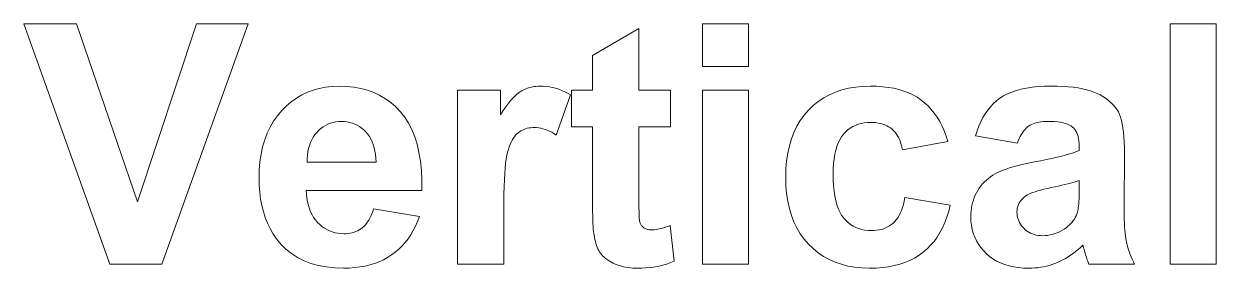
# Model space of a CAD drawing. Extents: x 160 to 452, y 489 to 585.
# Drawn here: x 160 to 259, y 564.4 to 584.7 of the extents above; entities that cross this region are included whole.
import ezdxf

# ---------------------------------------------------------------- set-up
doc = ezdxf.new("R2010")
doc.units = 0

msp = doc.modelspace()

# ---------------------------------------------------------------- linework, layer by layer
at = {"color": 7, "lineweight": 13}
for points in [[(167.135056, 564.706665), (159.986359, 584.706665), (164.365616, 584.706665), (169.427017, 569.90448), (174.324692, 584.706665), (178.608459, 584.706665), (171.446106, 564.706665)], [(216.357437, 581.159607), (216.357437, 584.706665), (220.190994, 584.706665), (220.190994, 581.159607)], [(255.197815, 564.706665), (255.197815, 584.706665), (259.031372, 584.706665), (259.031372, 564.706665)], [(213.697128, 579.195068), (213.697128, 576.13916), (211.077759, 576.13916), (211.077759, 570.30011), (211.078506, 569.960205), (211.080765, 569.649902), (211.084518, 569.369202), (211.089767, 569.118103), (211.096527, 568.896667), (211.104767, 568.704773), (211.114532, 568.54248), (211.125778, 568.40979), (211.138535, 568.306763), (211.152802, 568.233276), (211.169708, 568.175598), (211.190445, 568.120056), (211.215012, 568.066467), (211.243378, 568.015015), (211.275574, 567.965515), (211.3116, 567.918152), (211.35144, 567.872742), (211.395081, 567.829468), (211.442566, 567.788208), (211.493866, 567.748962), (211.548218, 567.712646), (211.604904, 567.680176), (211.66391, 567.65155), (211.725235, 567.626709), (211.788879, 567.605713), (211.854843, 567.588501), (211.923126, 567.575134), (211.993713, 567.565613), (212.066635, 567.559875), (212.141876, 567.557983), (212.253067, 567.561646), (212.37381, 567.572693), (212.504089, 567.591125), (212.643921, 567.616882), (212.793304, 567.650024), (212.95224, 567.690552), (213.120728, 567.738464), (213.298767, 567.793701), (213.486359, 567.856323), (213.683487, 567.926331), (214.01091, 564.952209), (213.739975, 564.843384), (213.461945, 564.745972), (213.176804, 564.660034), (212.884583, 564.58551), (212.585266, 564.522461), (212.278854, 564.470947), (211.965347, 564.430786), (211.644745, 564.402161), (211.317047, 564.384949), (210.982269, 564.379272), (210.776947, 564.382751), (210.575714, 564.393188), (210.378571, 564.410583), (210.185547, 564.434875), (209.996582, 564.466187), (209.811737, 564.504456), (209.630966, 564.549683), (209.4543, 564.601868), (209.281723, 564.661011), (209.113235, 564.727112), (208.951233, 564.798767), (208.798096, 564.874451), (208.653809, 564.954285), (208.518417, 565.038208), (208.391876, 565.12616), (208.274216, 565.218262), (208.165405, 565.314453), (208.065491, 565.414734), (207.974426, 565.519104), (207.892227, 565.627563), (207.816849, 565.741943), (207.746246, 565.864075), (207.68042, 565.994019), (207.61937, 566.131775), (207.563095, 566.277283), (207.511597, 566.430542), (207.464874, 566.591614), (207.422913, 566.760437), (207.385742, 566.937012), (207.353333, 567.121399), (207.330017, 567.268738), (207.309143, 567.443359), (207.290726, 567.645264), (207.274765, 567.874451), (207.261261, 568.13092), (207.250198, 568.414734), (207.241608, 568.725769), (207.235474, 569.064087), (207.231781, 569.429749), (207.23056, 569.822632), (207.23056, 576.13916), (205.470673, 576.13916), (205.470673, 579.195068), (207.23056, 579.195068), (207.23056, 582.073669), (211.077759, 584.311035), (211.077759, 579.195068)], [(189.031372, 569.317871), (192.851288, 568.676636), (192.695435, 568.266479), (192.522507, 567.876404), (192.332535, 567.506348), (192.125519, 567.156311), (191.901428, 566.826355), (191.660294, 566.516479), (191.402115, 566.226624), (191.126877, 565.956848), (190.834579, 565.707153), (190.525238, 565.477478), (190.199387, 565.268799), (189.857574, 565.082092), (189.499786, 564.917358), (189.126053, 564.774597), (188.736359, 564.653809), (188.330688, 564.554932), (187.909073, 564.478088), (187.471481, 564.423157), (187.017944, 564.390198), (186.548431, 564.379272), (185.812286, 564.403931), (185.115417, 564.478027), (184.45784, 564.601501), (183.839569, 564.774353), (183.260574, 564.996582), (182.720871, 565.268188), (182.220459, 565.589172), (181.759338, 565.959595), (181.337524, 566.379395), (180.954987, 566.848572), (180.682816, 567.254578), (180.439285, 567.681274), (180.224426, 568.128784), (180.038193, 568.596985), (179.88063, 569.085938), (179.751709, 569.595642), (179.651428, 570.126038), (179.579803, 570.677185), (179.536835, 571.249084), (179.522507, 571.841736), (179.541336, 572.546448), (179.597809, 573.21991), (179.691956, 573.862122), (179.82373, 574.473083), (179.993179, 575.052856), (180.200272, 575.601318), (180.445023, 576.118591), (180.727417, 576.604614), (181.04747, 577.059387), (181.405182, 577.48291), (181.791687, 577.870422), (182.19809, 578.217163), (182.62442, 578.523132), (183.070663, 578.788269), (183.536835, 579.012573), (184.022919, 579.196167), (184.528915, 579.338928), (185.05484, 579.440918), (185.600677, 579.502075), (186.166443, 579.522461), (186.799454, 579.50116), (187.405182, 579.437073), (187.983627, 579.330322), (188.53479, 579.180908), (189.058655, 578.988708), (189.555252, 578.753845), (190.024551, 578.476318), (190.466568, 578.156067), (190.881317, 577.793091), (191.268753, 577.387451), (191.623047, 576.937683), (191.938339, 576.442566), (192.2146, 575.901978), (192.451843, 575.315918), (192.65007, 574.684509), (192.80928, 574.007629), (192.929474, 573.285339), (193.010651, 572.517578), (193.052795, 571.704407), (193.055939, 570.845825), (183.451569, 570.845825), (183.468216, 570.512329), (183.50177, 570.19397), (183.552246, 569.890747), (183.619644, 569.602722), (183.703949, 569.329773), (183.805176, 569.072021), (183.923325, 568.829407), (184.058395, 568.601868), (184.210373, 568.389526), (184.379257, 568.192322), (184.560974, 568.012207), (184.751434, 567.851013), (184.950607, 567.708801), (185.158524, 567.58551), (185.375168, 567.481201), (185.60054, 567.395874), (185.834656, 567.329529), (186.077484, 567.282104), (186.329056, 567.253662), (186.589355, 567.244202), (186.766571, 567.249084), (186.938065, 567.263855), (187.103821, 567.288391), (187.26384, 567.322754), (187.418152, 567.366943), (187.566711, 567.420959), (187.709549, 567.484863), (187.846649, 567.558533), (187.978027, 567.642029), (188.103683, 567.735291), (188.223465, 567.839539), (188.33725, 567.95575), (188.445023, 568.084045), (188.546799, 568.224243), (188.642563, 568.376526), (188.73233, 568.540771), (188.816101, 568.717041), (188.89386, 568.905273), (188.965622, 569.105591)], [(199.84993, 564.706665), (196.016373, 564.706665), (196.016373, 579.195068), (199.577087, 579.195068), (199.577087, 577.135071), (199.758057, 577.417053), (199.935333, 577.679077), (200.108932, 577.921265), (200.278854, 578.143494), (200.445084, 578.345825), (200.607635, 578.528198), (200.76651, 578.690674), (200.921692, 578.833252), (201.073196, 578.955933), (201.221008, 579.058655), (201.368958, 579.14679), (201.520874, 579.225647), (201.676743, 579.295227), (201.836563, 579.35553), (202.000336, 579.406555), (202.168076, 579.448303), (202.339767, 579.480713), (202.515411, 579.503906), (202.695023, 579.517822), (202.878571, 579.522461), (203.139557, 579.515259), (203.398636, 579.493591), (203.655792, 579.457397), (203.911057, 579.406799), (204.164398, 579.341736), (204.415833, 579.262207), (204.665344, 579.168213), (204.912964, 579.059753), (205.158661, 578.936829), (205.402451, 578.799438), (204.215546, 575.457031), (204.023193, 575.576233), (203.833557, 575.682922), (203.646652, 575.777039), (203.462479, 575.858643), (203.281036, 575.927673), (203.102325, 575.984131), (202.926331, 576.028076), (202.753067, 576.059448), (202.582535, 576.078308), (202.414734, 576.084595), (202.256195, 576.080139), (202.1026, 576.066833), (201.953888, 576.044678), (201.810089, 576.013611), (201.671204, 575.973694), (201.537247, 575.924927), (201.408188, 575.86731), (201.284042, 575.800781), (201.164795, 575.725403), (201.050476, 575.641174), (200.940994, 575.545349), (200.836288, 575.435181), (200.736359, 575.310669), (200.641205, 575.171875), (200.550812, 575.018738), (200.46521, 574.851257), (200.384384, 574.669495), (200.308319, 574.473389), (200.23703, 574.262939), (200.170532, 574.038208), (200.109619, 573.780884), (200.055115, 573.472839), (200.007019, 573.114014), (199.965347, 572.704468), (199.930084, 572.244202), (199.90123, 571.733154), (199.878784, 571.171326), (199.862762, 570.558777), (199.853134, 569.895508), (199.84993, 569.181396)], [(236.753067, 574.911316), (232.974075, 574.229187), (232.93103, 574.450073), (232.878296, 574.659729), (232.815887, 574.858215), (232.74379, 575.045532), (232.662003, 575.22168), (232.570526, 575.386597), (232.46936, 575.540344), (232.358521, 575.682922), (232.237991, 575.814331), (232.107773, 575.934509), (231.968689, 576.043335), (231.821564, 576.140747), (231.666367, 576.226746), (231.503143, 576.301208), (231.331848, 576.364258), (231.152527, 576.415833), (230.965149, 576.455933), (230.769714, 576.484558), (230.566223, 576.50177), (230.354706, 576.507507), (230.074005, 576.49762), (229.804901, 576.467896), (229.547409, 576.418457), (229.301498, 576.349243), (229.067184, 576.260193), (228.844467, 576.151428), (228.633362, 576.022827), (228.433838, 575.874451), (228.245911, 575.706299), (228.06958, 575.518372), (227.907562, 575.307251), (227.762619, 575.06958), (227.63472, 574.805237), (227.523865, 574.514282), (227.430084, 574.196777), (227.353333, 573.852661), (227.293655, 573.481934), (227.251022, 573.084595), (227.225433, 572.660645), (227.216919, 572.210083), (227.225586, 571.709534), (227.251556, 571.239258), (227.294891, 570.799316), (227.35553, 570.389587), (227.433487, 570.010193), (227.528778, 569.661072), (227.641403, 569.342285), (227.771347, 569.053711), (227.91861, 568.795471), (228.083221, 568.567505), (228.262421, 568.365356), (228.453476, 568.184448), (228.656403, 568.02478), (228.871216, 567.886475), (229.097885, 567.769409), (229.336426, 567.673645), (229.586823, 567.599182), (229.849121, 567.545959), (230.12326, 567.514038), (230.409271, 567.503418), (230.623596, 567.509583), (230.830017, 567.528198), (231.028503, 567.559265), (231.219086, 567.602722), (231.401764, 567.658569), (231.576538, 567.726868), (231.743378, 567.807556), (231.902313, 567.900635), (232.053345, 568.006165), (232.196442, 568.124146), (232.331512, 568.257202), (232.458389, 568.408142), (232.577087, 568.576965), (232.687592, 568.763672), (232.789902, 568.968262), (232.884033, 569.190674), (232.969986, 569.43103), (233.047745, 569.689209), (233.117325, 569.965271), (233.178711, 570.259216), (236.944061, 569.617981), (236.815948, 569.112244), (236.666306, 568.631897), (236.495087, 568.176941), (236.302307, 567.747314), (236.087982, 567.343079), (235.852112, 566.964233), (235.594666, 566.610779), (235.315689, 566.282654), (235.015137, 565.979919), (234.693039, 565.702576), (234.348846, 565.451111), (233.981995, 565.226196), (233.592499, 565.027649), (233.180359, 564.855652), (232.745575, 564.710083), (232.288116, 564.591003), (231.808044, 564.498352), (231.305328, 564.43219), (230.779938, 564.392456), (230.231918, 564.379272), (229.60907, 564.399292), (229.011993, 564.459473), (228.44072, 564.559753), (227.895233, 564.700134), (227.375519, 564.880615), (226.881577, 565.101196), (226.413437, 565.361938), (225.971069, 565.66272), (225.554504, 566.003662), (225.163712, 566.384705), (224.804703, 566.801208), (224.48349, 567.248535), (224.200073, 567.726746), (223.954437, 568.235718), (223.746582, 568.775574), (223.576538, 569.346252), (223.444275, 569.947754), (223.349792, 570.580078), (223.293106, 571.243225), (223.274216, 571.937195), (223.293182, 572.638916), (223.350067, 573.308838), (223.444885, 573.94696), (223.577637, 574.553345), (223.748291, 575.127869), (223.956894, 575.670654), (224.2034, 576.181641), (224.487854, 576.660828), (224.810226, 577.108215), (225.170532, 577.523865), (225.563171, 577.903564), (225.982544, 578.243347), (226.42865, 578.543152), (226.901489, 578.802979), (227.401093, 579.022827), (227.927429, 579.202698), (228.480499, 579.34259), (229.060303, 579.442566), (229.66684, 579.502502), (230.30014, 579.522461), (230.818619, 579.511108), (231.315414, 579.476929), (231.790527, 579.419983), (232.243927, 579.34021), (232.675644, 579.237671), (233.085678, 579.112366), (233.473999, 578.964294), (233.840652, 578.793457), (234.185608, 578.599792), (234.508865, 578.383362), (234.812469, 578.143555), (235.098495, 577.879944), (235.366913, 577.592407), (235.617737, 577.281006), (235.850952, 576.94574), (236.066574, 576.586609), (236.264587, 576.203613), (236.445007, 575.796692), (236.607849, 575.365967)], [(242.523865, 574.774902), (239.045013, 575.402466), (239.170807, 575.811707), (239.313507, 576.199158), (239.473114, 576.564758), (239.649658, 576.908569), (239.843109, 577.23053), (240.053467, 577.530701), (240.280762, 577.80896), (240.524963, 578.065491), (240.786087, 578.30011), (241.064117, 578.512939), (241.364532, 578.704773), (241.69278, 578.876404), (242.048843, 579.027832), (242.432739, 579.159058), (242.844482, 579.270081), (243.284042, 579.360962), (243.751434, 579.431641), (244.246643, 579.482117), (244.769714, 579.51239), (245.320587, 579.522461), (245.820465, 579.516418), (246.294128, 579.49823), (246.741608, 579.467834), (247.162888, 579.425354), (247.557983, 579.370728), (247.92688, 579.303955), (248.269577, 579.225037), (248.58609, 579.133972), (248.876404, 579.030762), (249.140518, 578.915405), (249.384094, 578.79071), (249.612823, 578.659485), (249.82666, 578.521667), (250.025635, 578.377319), (250.209747, 578.22644), (250.378998, 578.069031), (250.533356, 577.905029), (250.672852, 577.734497), (250.797485, 577.557434), (250.907227, 577.373779), (251.004425, 577.171265), (251.0914, 576.9375), (251.168152, 576.672485), (251.23465, 576.376221), (251.290924, 576.048767), (251.336975, 575.690002), (251.372772, 575.300049), (251.398361, 574.878845), (251.413712, 574.426392), (251.418823, 573.942688), (251.377899, 569.467896), (251.37973, 569.095947), (251.385254, 568.744019), (251.39447, 568.41217), (251.407364, 568.100403), (251.42395, 567.808655), (251.444199, 567.536926), (251.46814, 567.285339), (251.495773, 567.053711), (251.527069, 566.842224), (251.562073, 566.650757), (251.602112, 566.468018), (251.64856, 566.282654), (251.701431, 566.094727), (251.760712, 565.904236), (251.826385, 565.711121), (251.898499, 565.515381), (251.97702, 565.317078), (252.061935, 565.116211), (252.153275, 564.91272), (252.251022, 564.706665), (248.458389, 564.706665), (248.427689, 564.786743), (248.39563, 564.874207), (248.362213, 564.968994), (248.327423, 565.071167), (248.29126, 565.180725), (248.253754, 565.297668), (248.214874, 565.421936), (248.174622, 565.553589), (248.133011, 565.692627), (248.090042, 565.838989), (248.071487, 565.904907), (248.054016, 565.966125), (248.037659, 566.022766), (248.022369, 566.074768), (248.008179, 566.12207), (247.995087, 566.164795), (247.983093, 566.20282), (247.972168, 566.236267), (247.962341, 566.265076), (247.953613, 566.289185), (247.755798, 566.102966), (247.555237, 565.926331), (247.351974, 565.759216), (247.145966, 565.601624), (246.937241, 565.453613), (246.725784, 565.315125), (246.511597, 565.186218), (246.294678, 565.066833), (246.075027, 564.957031), (245.852661, 564.85675), (245.627411, 564.765991), (245.39917, 564.684814), (245.167938, 564.61322), (244.933685, 564.551147), (244.696442, 564.498596), (244.456207, 564.455627), (244.212952, 564.422241), (243.966705, 564.398315), (243.717468, 564.384033), (243.46521, 564.379272), (243.027222, 564.391357), (242.608185, 564.427795), (242.208115, 564.488525), (241.827011, 564.573486), (241.464874, 564.6828), (241.121689, 564.816345), (240.797485, 564.974182), (240.492218, 565.156311), (240.205933, 565.362732), (239.938599, 565.593445), (239.693649, 565.842651), (239.474487, 566.104736), (239.281097, 566.379639), (239.113495, 566.667358), (238.97168, 566.967896), (238.855652, 567.281311), (238.765411, 567.607483), (238.700958, 567.946472), (238.662277, 568.29834), (238.649384, 568.663025), (238.655243, 568.905884), (238.672852, 569.143494), (238.702179, 569.375793), (238.74324, 569.602722), (238.796051, 569.824341), (238.860565, 570.040649), (238.936829, 570.251587), (239.024826, 570.457275), (239.124557, 570.657593), (239.236023, 570.852661), (239.358047, 571.040527), (239.489502, 571.21936), (239.630341, 571.389221), (239.780624, 571.550049), (239.940308, 571.701904), (240.109406, 571.844727), (240.287933, 571.978577), (240.475845, 572.103394), (240.673187, 572.219238), (240.879944, 572.32605), (241.100739, 572.427063), (241.34024, 572.525513), (241.598419, 572.621338), (241.875305, 572.7146), (242.170868, 572.805237), (242.485138, 572.893311), (242.818069, 572.97876), (243.169708, 573.061646), (243.540039, 573.141907), (243.929047, 573.219604), (244.450073, 573.319885), (244.938049, 573.418823), (245.393036, 573.516357), (245.815002, 573.612549), (246.203949, 573.707336), (246.559875, 573.800781), (246.882813, 573.892883), (247.172699, 573.983582), (247.429596, 574.072998), (247.653473, 574.16095), (247.653473, 574.542969), (247.64801, 574.757629), (247.631653, 574.959595), (247.60437, 575.148865), (247.566162, 575.3255), (247.517059, 575.48938), (247.457031, 575.640625), (247.386078, 575.779175), (247.30423, 575.905029), (247.211456, 576.018188), (247.107773, 576.118652), (246.988953, 576.208069), (246.850754, 576.288086), (246.693176, 576.358704), (246.516235, 576.419922), (246.319916, 576.47168), (246.104218, 576.514038), (245.869171, 576.546997), (245.614731, 576.570496), (245.340927, 576.584656), (245.047745, 576.589355), (244.84761, 576.585327), (244.656479, 576.573242), (244.47435, 576.553101), (244.301224, 576.524963), (244.137115, 576.488708), (243.981995, 576.444458), (243.835876, 576.392151), (243.698761, 576.331787), (243.570663, 576.263367), (243.451569, 576.18689), (243.339142, 576.100342), (243.23111, 576.001587), (243.127426, 575.890747), (243.028107, 575.767761), (242.933151, 575.632629), (242.84256, 575.485413), (242.756348, 575.325989), (242.674484, 575.154419), (242.596985, 574.970703)], [(216.357437, 564.706665), (216.357437, 579.195068), (220.190994, 579.195068), (220.190994, 564.706665)], [(189.249664, 573.192322), (189.233704, 573.517212), (189.202179, 573.826172), (189.155121, 574.119141), (189.092499, 574.396179), (189.014328, 574.657227), (188.920593, 574.902283), (188.811325, 575.131409), (188.686493, 575.344604), (188.546112, 575.541809), (188.390182, 575.723022), (188.222916, 575.887634), (188.048569, 576.034912), (187.867126, 576.164856), (187.678589, 576.277466), (187.482941, 576.372742), (187.280212, 576.450745), (187.070389, 576.511353), (186.853485, 576.554688), (186.629471, 576.580688), (186.398361, 576.589355), (186.151703, 576.5802), (185.913773, 576.552795), (185.684586, 576.50708), (185.464111, 576.443115), (185.25238, 576.36084), (185.049377, 576.260254), (184.855118, 576.141479), (184.669571, 576.004333), (184.492767, 575.848938), (184.324692, 575.675293), (184.169312, 575.485901), (184.030563, 575.283447), (183.908463, 575.067932), (183.803009, 574.839294), (183.714188, 574.597534), (183.642014, 574.342651), (183.586487, 574.074768), (183.547607, 573.793701), (183.525375, 573.499573), (183.519775, 573.192322)], [(247.653473, 571.664368), (247.497528, 571.614319), (247.324417, 571.562317), (247.134109, 571.508423), (246.926605, 571.452637), (246.701904, 571.394958), (246.460022, 571.335327), (246.200958, 571.273804), (245.924683, 571.210327), (245.631241, 571.14502), (245.320587, 571.077759), (245.012421, 571.009644), (244.726318, 570.941833), (244.462341, 570.874329), (244.220459, 570.807068), (244.000671, 570.740112), (243.802994, 570.673401), (243.627411, 570.606934), (243.473938, 570.540771), (243.34256, 570.474854), (243.233276, 570.409241), (243.090729, 570.299988), (242.963165, 570.184998), (242.850616, 570.064209), (242.753067, 569.937744), (242.670532, 569.805603), (242.602997, 569.667664), (242.550476, 569.523987), (242.51297, 569.374634), (242.490448, 569.219482), (242.482941, 569.058655), (242.488953, 568.899841), (242.506958, 568.745422), (242.536972, 568.595337), (242.578979, 568.449646), (242.633011, 568.308289), (242.699036, 568.171326), (242.777069, 568.038696), (242.867126, 567.910461), (242.969177, 567.786621), (243.083221, 567.667114), (243.206543, 567.555664), (243.336426, 567.455933), (243.472839, 567.36792), (243.615814, 567.291687), (243.76535, 567.227112), (243.921417, 567.174316), (244.08403, 567.13324), (244.253204, 567.103943), (244.428925, 567.086365), (244.611176, 567.080444), (244.817596, 567.08728), (245.022095, 567.107727), (245.224701, 567.141846), (245.425385, 567.189636), (245.624146, 567.250977), (245.821014, 567.32605), (246.015961, 567.414734), (246.209, 567.517029), (246.400131, 567.632996), (246.589355, 567.762573), (246.72374, 567.868591), (246.848572, 567.979248), (246.963837, 568.094543), (247.06958, 568.214417), (247.165756, 568.338989), (247.25238, 568.468201), (247.329468, 568.602051), (247.397003, 568.740479), (247.454987, 568.883606), (247.503418, 569.031372), (247.531921, 569.138428), (247.557434, 569.263306), (247.579941, 569.405823), (247.599457, 569.566162), (247.615967, 569.744202), (247.629471, 569.939941), (247.639969, 570.153442), (247.647476, 570.384705), (247.651978, 570.633667), (247.653473, 570.900391)]]:
    msp.add_lwpolyline(points, close=True, dxfattribs=at)

doc.saveas('drawing.dxf')
